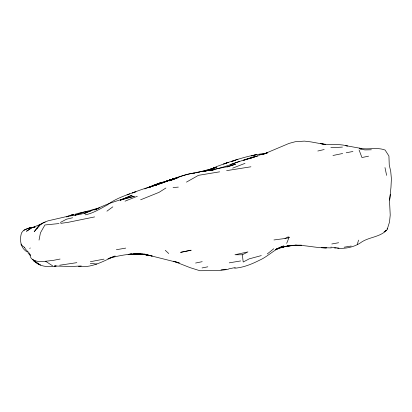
<?xml version="1.0" encoding="UTF-8"?>
<svg xmlns="http://www.w3.org/2000/svg" width="412" height="412" viewBox="0 0 412 412"><rect width="100%" height="100%" fill="white"/><g stroke="black" fill="none" stroke-linecap="round" stroke-linejoin="round"><path stroke-width="0.62" d="M387.218 228.48L387.151 229.551L389.5 222.089L390.226 215.028L389.531 201.288L390.967 187.295L391.4 178.793L390.731 171.469L389.247 164.939L388.928 156.024L385.117 150.061C376.995 146.888 368.014 150.081 359.619 148.212M273.965 239.959L284.96 238.502L288.127 236.895L289.641 237.363L288.539 237.853L288.395 239.13L286.69 243.353M389.67 199.279L389.567 200.067L390.365 194.33M39.032 240.083L40.443 232.852L44.903 224.978L59.034 223.556M357.209 244.419L358.615 240.119M70.787 215.821L71.142 214.889L73.964 214.446L72.285 215.368M37.219 227.944L34.196 231.745L39.861 224.622L42.508 223.34L39.222 225.591L36.709 228.675L37.58 227.228L37.24 227.779L39.155 226.162M37.971 226.997L39.861 224.622M34.69 227.069C29.973 227.841 24.339 228.284 21.568 232.821C19.287 239.707 20.569 248.678 27.635 252.149M39.222 225.591L41.684 223.438L47.967 220.847L66.754 216.527L79.382 214.482C85.845 213.334 91.593 209.996 97.979 208.565M29.752 248.431L30.277 247.983M267.27 253.952L273.789 248.735M385.617 230.689L386.714 230.107C379.509 237.611 368.302 236.859 360.284 242.967C353.537 247.246 345.349 248.915 337.438 248.194M106.924 211.181L112.842 206.834M165.912 188.016L159.037 192.352L140.621 199.794M107.594 204.682C115.978 198.332 126.16 195.18 135.924 191.647L132.53 192.976C144.921 187.81 158.11 184.839 170.558 179.761L154.51 185.616L175.136 178.262L171.722 179.447C185.132 174.085 199.475 171.583 213.746 169.759M384.051 231.92L386.714 230.107M281.411 246.87L283.456 246.021C274.5 249.111 268.042 256.496 259.416 260.266C251.614 264.195 243.441 267.553 234.629 268.222M186.435 182.125L198.481 175.321L219.642 171.835M60.353 222.465L66.404 219.246L72.656 217.742M209.62 169.832L217.232 166.33L228.238 162.38L223.623 164.028C237.606 159.104 251.943 154.593 266.77 153.207M242.338 254.776L247.936 251.917L234.969 254.75L242.338 254.776L243.204 262.022L249.255 258.844L261.296 255.595M150.452 186.924C157.075 183.273 164.548 181.713 171.773 179.689M43.054 223.067L45.227 221.975M149.242 187.295L150.89 186.471L157.111 184.664L152.342 186.353M149.88 187.228L154.273 185.019L149.283 187.321M209.559 169.873L215.301 167.231L209.548 169.826M107.46 204.898C100.219 208.642 93.37 213.318 85.181 214.837M122.23 199.521L123.26 199.022M40.119 224.504L31.544 227.918L26.481 231.276L32.172 227.527L34.989 227.012M280.902 247.087L276.158 249.286L277.348 248.76M209.198 170.079L213.869 167.947L207.736 170.444L216.65 167.102L203.137 171.536M120.407 200.016L132.118 195.231L125.624 198.012M210.501 169.404L208.4 170.347L214.513 167.658L211.768 168.781L214.039 168.173M283.456 246.021L275.999 249.234M120.948 199.975L128.781 197.075L120.443 200.052M144.751 188.974L146.286 188.305M155.185 185.591L161.298 182.918L170.264 179.972M125.037 201.164L137.32 196.256M232.687 168.137L244.986 163.358M66.507 216.98L68.737 216.068M97.412 208.796L94.59 209.955C107.11 203.538 120.711 199.259 134.441 196.267L122.421 199.593M159.727 183.912L169.6 180.116M126.999 194.897L129.749 193.805M120.371 200.134L122.606 199.248L120.402 200.062M146.796 188.078L150.89 186.471M78.455 266.343C91.737 268.336 103.438 260.94 115.154 256.032L109.793 257.953M250.166 158.527L255.517 156.508L243.111 160.438L258.303 155.757C241.396 159.635 225.771 167.88 208.585 170.506L214.281 169.698M23.86 230.2L30.009 227.821M275.221 249.744L284.213 246.69L281.432 247.509L290.506 245.47L301.538 245.192M160.67 183.294L168.271 180.775M173.72 179.112L176.691 178.02M176.892 177.86C182.531 175.754 188.274 173.524 194.34 173.128M237.894 159.243L231.724 161.463L235.134 160.253M90.908 210.923L85.619 212.819M230.72 164.419L239.66 161.293M161.298 182.918L162.534 182.485M202.776 171.474L214.065 168.039M107.908 258.659C120.747 254.946 134.472 252.664 147.836 254.626L143.664 253.993M153.841 185.678L147.65 187.728L151.07 186.6M84.3 213.576L86.093 212.994M227.022 167.014L235.52 164.213L227.429 166.675L205.099 171.109L214.214 169.43L211.407 170.053L213.952 169.785M251.583 155.927L256.635 154.536L251.835 155.942M99.776 207.746L81.19 212.886L74.974 215.177L83.085 212.592M178.571 177.258L172.355 179.096L176.568 177.958M67.743 216.218L73.964 214.446M74.953 214.261L81.185 212.561L87.262 211.428M207.251 169.945L195.721 172.886M317.827 151.013L324.182 149.535M103.973 259.138L90.398 261.697M285.439 246.422C299.055 243.029 312.754 247.967 326.469 247.921L321.581 247.658L331.258 247.916M301.26 245.258L296.908 245.217L287.7 246.077L288.951 245.81M342.66 153.491L332.958 155.489M368.555 156.174L361.947 157.533L359.048 149.891M195.597 263.036L202.199 261.672M228.603 268.887L235.283 267.563M202.055 267.944L207.813 266.811M346.204 152.78L352.935 151.477M60.064 259.05L53.328 260.353L45.686 261.249M250.923 166.788L226.621 170.64M125.742 248.101L116.38 249.724M331.794 243.981L338.638 242.725M284.96 238.502L288.539 237.853M197.987 172.474L199.202 172.252M94.616 216.918L68.114 222.331L60.785 223.366M240.629 260.945L229.247 262.846M344.144 247.21L351.184 246.041M59.683 265.215L76.853 262.66M293.741 245.361L285.258 246.453L289.559 245.799L287.7 246.077M295.007 245.155L296.269 244.955M262.429 154.454L258.89 155.015L265.168 153.686L261.713 154.521L267.352 152.77L264.499 153.774L289.003 143.422L295.239 141.733L304.478 141.115L311.008 141.913L325.3 144.504L320.557 143.577C329.425 145.477 338.731 143.407 347.44 146.008L345.828 145.663L361.921 148.567L359.578 148.243M28.989 228.073L35.066 227.141M265.822 153.501L267.048 153.352M131.34 254.029L128.503 254.364L131.68 254.029L128.158 254.364M221.048 269.824L226.162 269.242M228.33 269.35L219.163 270.586L199.877 270.725L190.2 267.687L173.684 261.213L179.138 262.835M191.492 173.4L192.414 173.313M193.037 173.256L194.907 173.086M173.076 187.553L178.329 187.105M132.952 253.91L141.285 253.627M128.199 254.379L138.432 253.854L135.548 253.813L144.931 254.405L151.539 255.842L142.428 254.178L152.229 256.012L142.022 254.127L147.733 254.997L179.163 262.887M342.439 147.074L336.053 147.496L330.867 147.362M81.288 265.972L72.033 266.461L54.358 266.018L56.228 265.977C48.302 267.615 38.455 266.621 33.135 259.915M371.377 149.793L364.96 149.911L360.371 149.185M338.978 248.142L330.831 247.112M45.639 261.249C40.165 261.811 30.38 262.284 29.916 254.539M146.147 254.631L128.24 254.322M334.493 247.978L336.259 248.106M90.285 263.32L96.805 264.061M32.399 259.606L35.278 260.899M33.429 260.806L40.371 265.05L34.526 261.059M45.681 261.326L52.659 265.858M24.56 247.411L22.382 245.835L20.899 244.084M28.134 253.308L30.421 255.229M165.269 250.321L168.755 253.535M24.56 247.416C25.678 250.64 29.386 251.835 30.21 255.167M386.621 175.358L384.978 167.566M157.683 183.809L151.554 186.363L160.438 182.789L157.683 183.809M168.946 180.296L166.19 181.321L175.136 178.262L168.946 180.296M171.135 180.204L169.394 180.853L177.309 178.005L171.135 180.204M191.075 250.213L180.688 252.324L191.075 250.213M284.831 246.525L280.479 247.571L284.872 246.51M292.015 245.423L290.784 245.609L292.015 245.423"/></g></svg>
